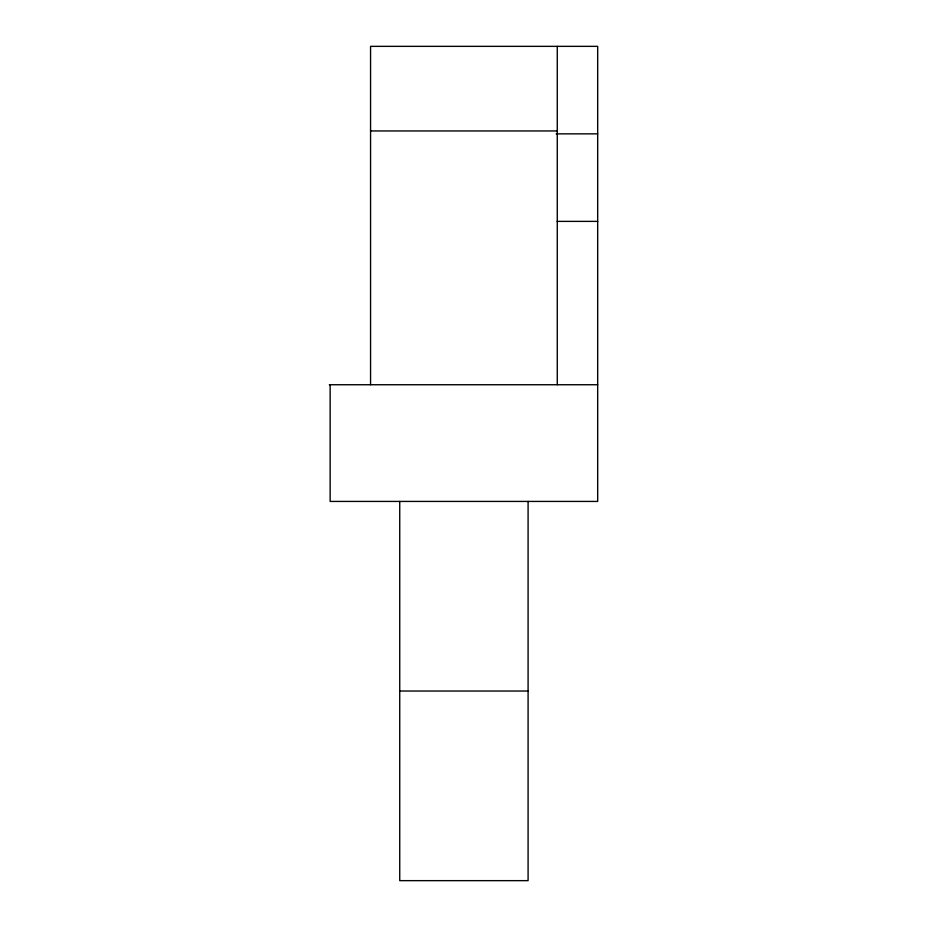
<?xml version="1.0" encoding="UTF-8"?>
<svg xmlns="http://www.w3.org/2000/svg" width="927" height="927" viewBox="0 0 927 927"><rect width="100%" height="100%" fill="white"/><g stroke="black" fill="none" stroke-linecap="round" stroke-linejoin="round"><path stroke-width="1.39" d="M370.568 130.95L557.266 130.95M556.2 133.859L597.683 133.859M557.162 221.379L597.683 221.379M329.317 384.74L597.683 384.74M399.734 691.032L528.089 691.032M557.266 46.35L557.266 384.74M528.089 501.426L528.089 880.65L399.734 880.65L399.734 501.426M370.568 384.74L370.568 46.35L597.683 46.35L597.683 501.426L330.139 501.426L330.139 384.74"/></g></svg>
